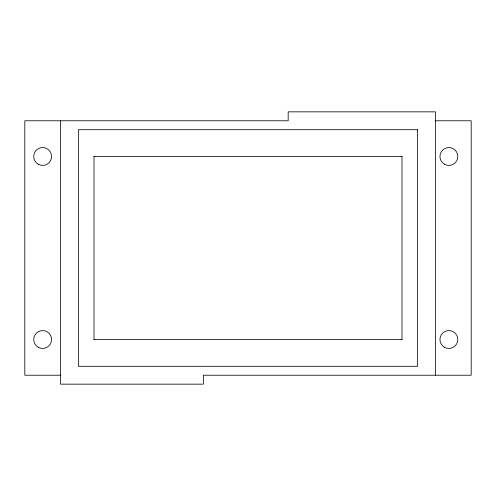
<?xml version="1.0" encoding="UTF-8"?>
<svg xmlns="http://www.w3.org/2000/svg" width="496" height="496" viewBox="0 0 496 496"><rect width="100%" height="100%" fill="white"/><g stroke="black" fill="none" stroke-linecap="round" stroke-linejoin="round"><path stroke-width="0.74" d="M435.029 120.776L471.2 120.776L471.2 375.224L203.36 375.224L203.36 384.152L60.512 384.152L60.512 120.776M93.992 156.488L402.008 156.488M93.992 339.512L402.008 339.512M60.971 375.224L24.8 375.224L24.8 120.776L288.176 120.776L288.176 111.848L435.488 111.848L435.488 375.224M402.008 156.407L402.008 339.593M93.992 156.407L93.992 339.593M417.632 129.704L78.368 129.704L78.368 366.296L417.632 366.296L417.632 129.704M444.416 164.219A8.928 8.928 0 0 0 457.808 156.488A8.928 8.928 0 0 0 444.416 148.757A8.928 8.928 0 0 0 444.416 164.219M444.416 347.243A8.928 8.928 0 0 0 457.808 339.512A8.928 8.928 0 0 0 444.416 331.781A8.928 8.928 0 0 0 444.416 347.243M38.192 164.219A8.928 8.928 0 0 0 51.584 156.488A8.928 8.928 0 0 0 38.192 148.757A8.928 8.928 0 0 0 38.192 164.219M38.192 347.243A8.928 8.928 0 0 0 51.584 339.512A8.928 8.928 0 0 0 38.192 331.781A8.928 8.928 0 0 0 38.192 347.243"/></g></svg>
